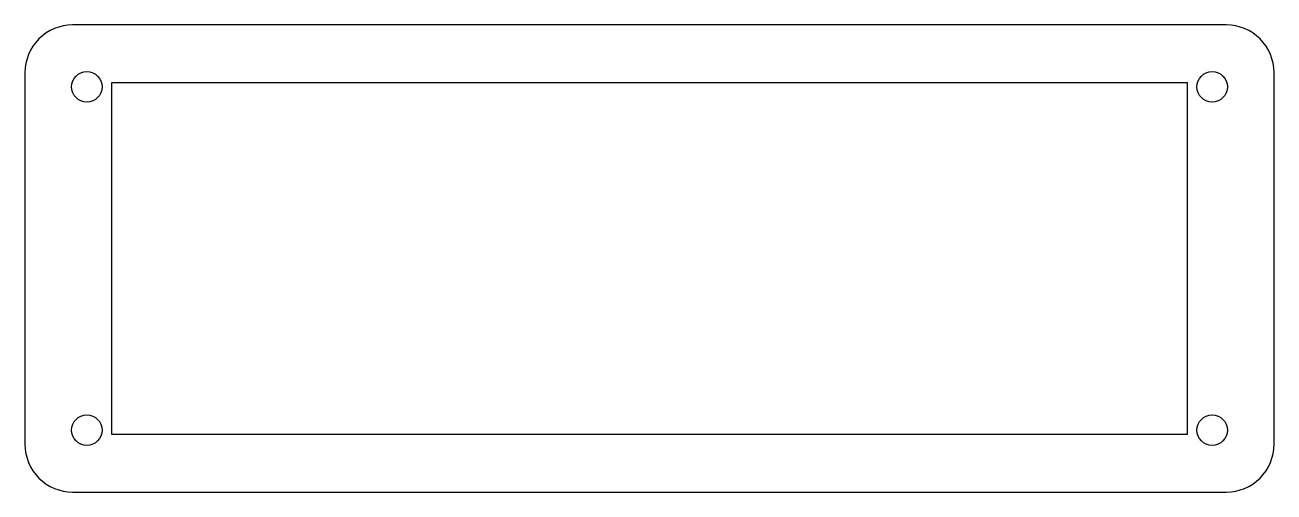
# Model space of a CAD drawing. Header units: millimetres. Extents: x -131 to 0, y -49 to 0.
import ezdxf

# ---------------------------------------------------------------- set-up
doc = ezdxf.new("R2010")
doc.units = ezdxf.units.MM
doc.layers.get('0').update_dxf_attribs({"linetype": 'CONTINUOUS'})

msp = doc.modelspace()

# ---------------------------------------------------------------- linework, layer by layer
msp.add_lwpolyline([(-131.25, -44.05, 0.4142136), (-126.25, -49.05), (-5, -49.05, 0.4142136), (0, -44.05), (0, -5, 0.4142136), (-5, 0), (-126.25, 0, 0.4142136), (-131.25, -5)], format="xyb", close=True)
msp.add_lwpolyline([(-122.125, -6.025), (-9.125, -6.025), (-9.125, -43.025), (-122.125, -43.025)], close=True)
for centre in [(-124.75, -6.5), (-6.5, -6.5), (-124.75, -42.55), (-6.5, -42.55)]:
    msp.add_circle(centre, 1.6)

doc.saveas('drawing.dxf')
